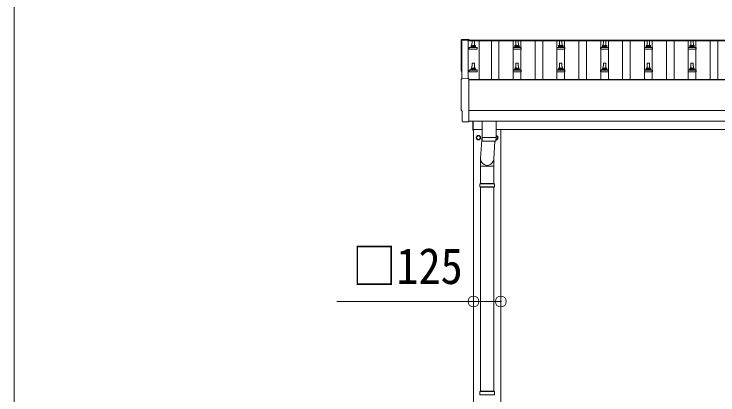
# Model space of a CAD drawing. Units: millimetres at full size, sheet at 1:50; details may follow other scales. Extents: x -14053 to 14053, y -9700 to 9700.
# Drawn here: x -14053 to -10837, y -705 to 1036 of the extents above; entities that cross this region are included whole.
import ezdxf
from ezdxf.enums import TextEntityAlignment as Align

# ---------------------------------------------------------------- set-up
doc = ezdxf.new("R2010")
doc.units = ezdxf.units.MM
doc.header["$LTSCALE"] = 50
doc.header["$PDMODE"] = 32
doc.header["$PDSIZE"] = 50
for name, color, linetype, lineweight in [('0-2_TEXT1', 4, 'Continuous', 9), ('0-5_PARTS1', 5, 'Continuous', 5), ('0-8_DIM1', 6, 'Continuous', 9), ('0-9_FRAME', 7, 'Continuous', 9), ('F-0', 7, 'Continuous', 9)]:
    doc.layers.add(name, color=color, linetype=linetype, lineweight=lineweight)
doc.styles.add('ＭＳ ゴシック', font='')
doc.styles.get('ＭＳ ゴシック').set_extended_font_data('MS Gothic')

msp = doc.modelspace()

# ---------------------------------------------------------------- linework, layer by layer
at = {"layer": '0-2_TEXT1'}
for p, q in [((-12007.54, 919.69), (-11975.97, 921.34)), ((-12006.97, 740.29), (-12006.97, 916.32)), ((-11977.97, 917.29), (-11977.97, 913.7)), ((-11977.97, 917.29), (-6577.47, 917.29)), ((-11977.97, 913.7), (-6554.97, 913.7)), ((-11975.97, 921.34), (-11975.97, 917.29)), ((-12007.54, 740.26), (-11975.97, 741.91)), ((-11975.97, 741.91), (-11975.97, 544.05)), ((-11975.97, 737.68), (-6577.47, 737.68)), ((-11975.97, 735.79), (-6554.97, 735.79)), ((-12005.36, 593.43), (-12005.96, 593.43)), ((-12005.36, 546.4), (-12005.36, 593.43)), ((-6577.47, 595.9), (-11975.97, 595.9)), ((-11995.6, 543.05), (-12002.52, 543.41)), ((-11994.86, 543.32), (-11994.19, 543.96)), ((-11994.19, 543.96), (-11975.97, 543.05)), ((-11975.97, 546.08), (-6577.47, 546.08)), ((-11975.97, 544.05), (-11975.97, 543.05)), ((-11954.97, 545.98), (-11954.97, 505.68)), ((-11954.97, 508.18), (-11914.97, 508.18)), ((-11953.97, 508.18), (-11953.97, -2346.82)), ((-6569.97, 508.18), (-11850.97, 508.18)), ((-11828.97, -2346.82), (-11828.97, 508.18)), ((-11931.47, 480.99), (-11939.97, 476.08)), ((-11939.97, 476.08), (-11939.97, 466.27)), ((-11939.97, 466.27), (-11931.47, 461.36)), ((-11922.97, 476.08), (-11931.47, 480.99)), ((-11931.47, 461.36), (-11922.97, 466.27)), ((-11922.97, 466.27), (-11922.97, 476.08)), ((-11922.87, 471.43), (-11922.97, 471.43)), ((-11922.87, 470.93), (-11922.97, 470.93)), ((-11842.66, 466.45), (-11851.12, 461.56)), ((-11850.97, 480.7), (-11842.97, 476.08)), ((-11842.97, 476.08), (-11842.97, 466.27))]:
    msp.add_line(p, q, dxfattribs=at)
for points in [[(-12006.97, 916.32), (-11977.97, 916.32), (-11977.97, 741.8)], [(-11954.97, 505.68), (-11956.97, 505.68), (-11956.97, 545.98)]]:
    msp.add_lwpolyline(points, dxfattribs=at)
for radius in [10, 8.5]:
    msp.add_circle((-11931.47, 471.18), radius, dxfattribs=at)
for centre, radius, start, end in [((-11931.47, 471.18), 8.6, 171.25399, 188.74601), ((-11931.47, 471.18), 8.6, 111.25399, 128.74601), ((-11931.47, 471.18), 8.6, 231.25399, 248.74601), ((-11931.47, 471.18), 8.6, 51.25399, 68.74601), ((-11931.47, 471.18), 8.6, 291.25399, 308.74601), ((-11931.47, 471.18), 8.6, 1.66581, 8.74601), ((-11931.47, 471.18), 8.6, 351.25399, 358.33419), ((-11851.47, 471.18), 10, 271.9511, 87.13402), ((-11851.47, 471.18), 8.5, 272.47247, 86.62771), ((-11851.47, 471.18), 8.6, 51.25399, 68.74601), ((-11851.47, 471.18), 8.6, 291.25399, 351.25399), ((-11851.47, 471.18), 8.6, 351.25399, 8.74601)]:
    msp.add_arc(centre, radius, start, end, dxfattribs=at)
for centre, major_axis, ratio, start_param, end_param in [((-12007.38, 916.69), (-3, 0), 0.99863, 4.7647489, 6.2979817), ((-16773.24, 846.27), (4763.38, 0), 0.99863, 6.2686928, 6.2979817), ((-12005.96, 777.27), (-4.41, 0), 0.99863, 6.2686928, 7.6252171), ((-12007.38, 737.26), (-3, 0), 0.99863, 4.7647489, 6.2979817), ((-16773.24, 666.83), (4763.38, 0), 0.99863, 6.2686928, 6.2979817), ((-12005.96, 597.83), (-4.41, 0), 0.99863, 6.2686928, 7.8539816), ((-12002.36, 546.41), (-2.18, -2.07), 0.9974, 5.5252311, 7.0411395), ((-11995.55, 544.05), (-0.727, -0.69), 0.9974, 0.7579542, 1.5707963)]:
    msp.add_ellipse(centre, major_axis=major_axis, ratio=ratio, start_param=start_param, end_param=end_param, dxfattribs=at)
at = {"layer": '0-5_PARTS1'}
for p, q in [((-11960.97, 890.77), (-11960.24, 914.29)), ((-11959.24, 915.27), (-11950.7, 915.27)), ((-11949.7, 914.29), (-11948.97, 890.77)), ((-11760.97, 890.77), (-11760.24, 914.29)), ((-11759.24, 915.27), (-11750.7, 915.27)), ((-11749.7, 914.29), (-11748.97, 890.77)), ((-11560.97, 890.77), (-11560.24, 914.29)), ((-11559.24, 915.27), (-11550.7, 915.27)), ((-11549.7, 914.29), (-11548.97, 890.77)), ((-11360.97, 890.77), (-11360.24, 914.29)), ((-11359.24, 915.27), (-11350.7, 915.27)), ((-11349.7, 914.29), (-11348.97, 890.77)), ((-11160.97, 890.77), (-11160.24, 914.29)), ((-11159.24, 915.27), (-11150.7, 915.27)), ((-11149.7, 914.29), (-11148.97, 890.77)), ((-10960.97, 890.77), (-10960.24, 914.29)), ((-10959.24, 915.27), (-10950.7, 915.27)), ((-10949.7, 914.29), (-10948.97, 890.77)), ((-11973.22, 875.27), (-11973.22, 882.98)), ((-11936.72, 875.27), (-11973.22, 875.27)), ((-11972.84, 883.77), (-11937.1, 883.77)), ((-11972.45, 883.96), (-11965.73, 885.58)), ((-11965.35, 885.77), (-11944.59, 885.77)), ((-11964.97, 886.56), (-11964.97, 890.77)), ((-11963.97, 890.77), (-11945.97, 890.77)), ((-11944.97, 886.56), (-11944.97, 890.77)), ((-11937.48, 883.96), (-11944.2, 885.58)), ((-11936.72, 875.27), (-11936.72, 882.98)), ((-11773.22, 875.27), (-11773.22, 882.98)), ((-11736.72, 875.27), (-11773.22, 875.27)), ((-11772.84, 883.77), (-11737.1, 883.77)), ((-11772.45, 883.96), (-11765.73, 885.58)), ((-11765.35, 885.77), (-11744.59, 885.77)), ((-11764.97, 886.56), (-11764.97, 890.77)), ((-11763.97, 890.77), (-11745.97, 890.77)), ((-11744.97, 886.56), (-11744.97, 890.77)), ((-11737.48, 883.96), (-11744.2, 885.58)), ((-11736.72, 875.27), (-11736.72, 882.98)), ((-11573.22, 875.27), (-11573.22, 882.98)), ((-11536.72, 875.27), (-11573.22, 875.27)), ((-11572.84, 883.77), (-11537.1, 883.77)), ((-11572.45, 883.96), (-11565.73, 885.58)), ((-11565.35, 885.77), (-11544.59, 885.77)), ((-11564.97, 886.56), (-11564.97, 890.77)), ((-11563.97, 890.77), (-11545.97, 890.77)), ((-11544.97, 886.56), (-11544.97, 890.77)), ((-11537.48, 883.96), (-11544.2, 885.58)), ((-11536.72, 875.27), (-11536.72, 882.98)), ((-11373.22, 875.27), (-11373.22, 882.98)), ((-11336.72, 875.27), (-11373.22, 875.27)), ((-11372.84, 883.77), (-11337.1, 883.77)), ((-11372.45, 883.96), (-11365.73, 885.58)), ((-11365.35, 885.77), (-11344.59, 885.77)), ((-11364.97, 886.56), (-11364.97, 890.77)), ((-11363.97, 890.77), (-11345.97, 890.77)), ((-11344.97, 886.56), (-11344.97, 890.77)), ((-11337.48, 883.96), (-11344.2, 885.58)), ((-11336.72, 875.27), (-11336.72, 882.98)), ((-11173.22, 875.27), (-11173.22, 882.98)), ((-11136.72, 875.27), (-11173.22, 875.27)), ((-11172.84, 883.77), (-11137.1, 883.77)), ((-11172.45, 883.96), (-11165.73, 885.58)), ((-11165.35, 885.77), (-11144.59, 885.77)), ((-11164.97, 886.56), (-11164.97, 890.77)), ((-11163.97, 890.77), (-11145.97, 890.77)), ((-11144.97, 886.56), (-11144.97, 890.77)), ((-11137.48, 883.96), (-11144.2, 885.58)), ((-11136.72, 875.27), (-11136.72, 882.98)), ((-10973.22, 875.27), (-10973.22, 882.98)), ((-10936.72, 875.27), (-10973.22, 875.27)), ((-10972.84, 883.77), (-10937.1, 883.77)), ((-10972.45, 883.96), (-10965.73, 885.58)), ((-10965.35, 885.77), (-10944.59, 885.77)), ((-10964.97, 886.56), (-10964.97, 890.77)), ((-10963.97, 890.77), (-10945.97, 890.77)), ((-10944.97, 886.56), (-10944.97, 890.77)), ((-10937.48, 883.96), (-10944.2, 885.58)), ((-10936.72, 875.27), (-10936.72, 882.98)), ((-11960.97, 787.44), (-11960.24, 810.96)), ((-11959.24, 811.94), (-11950.7, 811.94)), ((-11949.7, 810.96), (-11948.97, 787.44)), ((-11760.97, 787.44), (-11760.24, 810.96)), ((-11759.24, 811.94), (-11750.7, 811.94)), ((-11749.7, 810.96), (-11748.97, 787.44)), ((-11560.97, 787.44), (-11560.24, 810.96)), ((-11559.24, 811.94), (-11550.7, 811.94)), ((-11549.7, 810.96), (-11548.97, 787.44)), ((-11360.97, 787.44), (-11360.24, 810.96)), ((-11359.24, 811.94), (-11350.7, 811.94)), ((-11349.7, 810.96), (-11348.97, 787.44)), ((-11160.97, 787.44), (-11160.24, 810.96)), ((-11159.24, 811.94), (-11150.7, 811.94)), ((-11149.7, 810.96), (-11148.97, 787.44)), ((-10960.97, 787.44), (-10960.24, 810.96)), ((-10959.24, 811.94), (-10950.7, 811.94)), ((-10949.7, 810.96), (-10948.97, 787.44)), ((-11973.22, 771.94), (-11973.22, 779.65)), ((-11936.72, 771.94), (-11973.22, 771.94)), ((-11972.84, 780.44), (-11937.1, 780.44)), ((-11972.45, 780.62), (-11965.73, 782.25)), ((-11965.35, 782.44), (-11944.59, 782.44)), ((-11964.97, 783.22), (-11964.97, 787.44)), ((-11963.97, 787.44), (-11945.97, 787.44)), ((-11944.97, 783.22), (-11944.97, 787.44)), ((-11937.48, 780.62), (-11944.2, 782.25)), ((-11936.72, 771.94), (-11936.72, 779.65)), ((-11773.22, 771.94), (-11773.22, 779.65)), ((-11736.72, 771.94), (-11773.22, 771.94)), ((-11772.84, 780.44), (-11737.1, 780.44)), ((-11772.45, 780.62), (-11765.73, 782.25)), ((-11765.35, 782.44), (-11744.59, 782.44)), ((-11764.97, 783.22), (-11764.97, 787.44)), ((-11763.97, 787.44), (-11745.97, 787.44)), ((-11744.97, 783.22), (-11744.97, 787.44)), ((-11737.48, 780.62), (-11744.2, 782.25)), ((-11736.72, 771.94), (-11736.72, 779.65)), ((-11573.22, 771.94), (-11573.22, 779.65)), ((-11536.72, 771.94), (-11573.22, 771.94)), ((-11572.84, 780.44), (-11537.1, 780.44)), ((-11572.45, 780.62), (-11565.73, 782.25)), ((-11565.35, 782.44), (-11544.59, 782.44)), ((-11564.97, 783.22), (-11564.97, 787.44)), ((-11563.97, 787.44), (-11545.97, 787.44)), ((-11544.97, 783.22), (-11544.97, 787.44)), ((-11537.48, 780.62), (-11544.2, 782.25)), ((-11536.72, 771.94), (-11536.72, 779.65)), ((-11373.22, 771.94), (-11373.22, 779.65)), ((-11336.72, 771.94), (-11373.22, 771.94)), ((-11372.84, 780.44), (-11337.1, 780.44)), ((-11372.45, 780.62), (-11365.73, 782.25)), ((-11365.35, 782.44), (-11344.59, 782.44)), ((-11364.97, 783.22), (-11364.97, 787.44)), ((-11363.97, 787.44), (-11345.97, 787.44)), ((-11344.97, 783.22), (-11344.97, 787.44)), ((-11337.48, 780.62), (-11344.2, 782.25)), ((-11336.72, 771.94), (-11336.72, 779.65)), ((-11173.22, 771.94), (-11173.22, 779.65)), ((-11136.72, 771.94), (-11173.22, 771.94)), ((-11172.84, 780.44), (-11137.1, 780.44)), ((-11172.45, 780.62), (-11165.73, 782.25)), ((-11165.35, 782.44), (-11144.59, 782.44)), ((-11164.97, 783.22), (-11164.97, 787.44)), ((-11163.97, 787.44), (-11145.97, 787.44)), ((-11144.97, 783.22), (-11144.97, 787.44)), ((-11137.48, 780.62), (-11144.2, 782.25)), ((-11136.72, 771.94), (-11136.72, 779.65)), ((-10973.22, 771.94), (-10973.22, 779.65)), ((-10936.72, 771.94), (-10973.22, 771.94)), ((-10972.84, 780.44), (-10937.1, 780.44)), ((-10972.45, 780.62), (-10965.73, 782.25)), ((-10965.35, 782.44), (-10944.59, 782.44)), ((-10964.97, 783.22), (-10964.97, 787.44)), ((-10963.97, 787.44), (-10945.97, 787.44)), ((-10944.97, 783.22), (-10944.97, 787.44)), ((-10937.48, 780.62), (-10944.2, 782.25)), ((-10936.72, 771.94), (-10936.72, 779.65))]:
    msp.add_line(p, q, dxfattribs=at)
at = {"layer": '0-5_PARTS1', "color": 4, "lineweight": 9}
for p, q in [((-11928.47, 913.7), (-11928.47, 737.68)), ((-11872.47, 737.68), (-11872.47, 913.7)), ((-11837.47, 737.68), (-11837.47, 913.7)), ((-11772.47, 737.68), (-11772.47, 913.7)), ((-11737.47, 737.68), (-11737.47, 913.7)), ((-11672.47, 737.68), (-11672.47, 913.7)), ((-11637.47, 737.68), (-11637.47, 913.7)), ((-11572.47, 737.68), (-11572.47, 913.7)), ((-11537.47, 737.68), (-11537.47, 913.7)), ((-11472.47, 737.68), (-11472.47, 913.7)), ((-11437.47, 737.68), (-11437.47, 913.7)), ((-11372.47, 737.68), (-11372.47, 913.7)), ((-11337.47, 737.68), (-11337.47, 913.7)), ((-11272.47, 737.68), (-11272.47, 913.7)), ((-11237.47, 737.68), (-11237.47, 913.7)), ((-11172.47, 737.68), (-11172.47, 913.7)), ((-11137.47, 737.68), (-11137.47, 913.7)), ((-11072.47, 737.68), (-11072.47, 913.7)), ((-11037.47, 737.68), (-11037.47, 913.7)), ((-10972.47, 737.68), (-10972.47, 913.7)), ((-10937.47, 737.68), (-10937.47, 913.7)), ((-10872.47, 737.68), (-10872.47, 913.7)), ((-10837.47, 737.68), (-10837.47, 913.7))]:
    msp.add_line(p, q, dxfattribs=at)
at = {"layer": '0-5_PARTS1'}
for centre, radius, start, end in [((-11959.24, 914.27), 1, 90, 178.60509), ((-11950.7, 914.27), 1, 1.39491, 90), ((-11759.24, 914.27), 1, 90, 178.60509), ((-11750.7, 914.27), 1, 1.39491, 90), ((-11559.24, 914.27), 1, 90, 178.60509), ((-11550.7, 914.27), 1, 1.39491, 90), ((-11359.24, 914.27), 1, 90, 178.60509), ((-11350.7, 914.27), 1, 1.39491, 90), ((-11159.24, 914.27), 1, 90, 178.60509), ((-11150.7, 914.27), 1, 1.39491, 90), ((-10959.24, 914.27), 1, 90, 178.60509), ((-10950.7, 914.27), 1, 1.39491, 90), ((-11972.22, 882.98), 1, 103.62699, 180), ((-11965.97, 886.56), 1, 283.62699, 0), ((-11960.88, 890.14), 4.13, 90, 171.17633), ((-11963.97, 889.77), 1, 90, 180), ((-11951.64, 890.77), 4.83, 133.60282, 180), ((-11958.3, 890.77), 4.83, 0, 46.39718), ((-11949.05, 890.14), 4.13, 8.82367, 90), ((-11945.97, 889.77), 1, 0, 90), ((-11943.97, 886.56), 1, 180, 256.37301), ((-11937.72, 882.98), 1, 0, 76.37301), ((-11772.22, 882.98), 1, 103.62699, 180), ((-11765.97, 886.56), 1, 283.62699, 0), ((-11760.88, 890.14), 4.13, 90, 171.17633), ((-11763.97, 889.77), 1, 90, 180), ((-11751.64, 890.77), 4.83, 133.60282, 180), ((-11758.3, 890.77), 4.83, 0, 46.39718), ((-11749.05, 890.14), 4.13, 8.82367, 90), ((-11745.97, 889.77), 1, 0, 90), ((-11743.97, 886.56), 1, 180, 256.37301), ((-11737.72, 882.98), 1, 0, 76.37301), ((-11572.22, 882.98), 1, 103.62699, 180), ((-11565.97, 886.56), 1, 283.62699, 0), ((-11560.88, 890.14), 4.13, 90, 171.17633), ((-11563.97, 889.77), 1, 90, 180), ((-11551.64, 890.77), 4.83, 133.60282, 180), ((-11558.3, 890.77), 4.83, 0, 46.39718), ((-11549.05, 890.14), 4.13, 8.82367, 90), ((-11545.97, 889.77), 1, 0, 90), ((-11543.97, 886.56), 1, 180, 256.37301), ((-11537.72, 882.98), 1, 0, 76.37301), ((-11372.22, 882.98), 1, 103.62699, 180), ((-11365.97, 886.56), 1, 283.62699, 0), ((-11360.88, 890.14), 4.13, 90, 171.17633), ((-11363.97, 889.77), 1, 90, 180), ((-11351.64, 890.77), 4.83, 133.60282, 180), ((-11358.3, 890.77), 4.83, 0, 46.39718), ((-11349.05, 890.14), 4.13, 8.82367, 90), ((-11345.97, 889.77), 1, 0, 90), ((-11343.97, 886.56), 1, 180, 256.37301), ((-11337.72, 882.98), 1, 0, 76.37301), ((-11172.22, 882.98), 1, 103.62699, 180), ((-11165.97, 886.56), 1, 283.62699, 0), ((-11160.88, 890.14), 4.13, 90, 171.17633), ((-11163.97, 889.77), 1, 90, 180), ((-11151.64, 890.77), 4.83, 133.60282, 180), ((-11158.3, 890.77), 4.83, 0, 46.39718), ((-11149.05, 890.14), 4.13, 8.82367, 90), ((-11145.97, 889.77), 1, 0, 90), ((-11143.97, 886.56), 1, 180, 256.37301), ((-11137.72, 882.98), 1, 0, 76.37301), ((-10972.22, 882.98), 1, 103.62699, 180), ((-10965.97, 886.56), 1, 283.62699, 0), ((-10960.88, 890.14), 4.13, 90, 171.17633), ((-10963.97, 889.77), 1, 90, 180), ((-10951.64, 890.77), 4.83, 133.60282, 180), ((-10958.3, 890.77), 4.83, 0, 46.39718), ((-10949.05, 890.14), 4.13, 8.82367, 90), ((-10945.97, 889.77), 1, 0, 90), ((-10943.97, 886.56), 1, 180, 256.37301), ((-10937.72, 882.98), 1, 0, 76.37301), ((-11959.24, 810.94), 1, 90, 178.60509), ((-11950.7, 810.94), 1, 1.39491, 90), ((-11759.24, 810.94), 1, 90, 178.60509), ((-11750.7, 810.94), 1, 1.39491, 90), ((-11559.24, 810.94), 1, 90, 178.60509), ((-11550.7, 810.94), 1, 1.39491, 90), ((-11359.24, 810.94), 1, 90, 178.60509), ((-11350.7, 810.94), 1, 1.39491, 90), ((-11159.24, 810.94), 1, 90, 178.60509), ((-11150.7, 810.94), 1, 1.39491, 90), ((-10959.24, 810.94), 1, 90, 178.60509), ((-10950.7, 810.94), 1, 1.39491, 90), ((-11972.22, 779.65), 1, 103.62699, 180), ((-11965.97, 783.22), 1, 283.62699, 0), ((-11960.88, 786.8), 4.13, 90, 171.17633), ((-11963.97, 786.44), 1, 90, 180), ((-11951.64, 787.44), 4.83, 133.60282, 180), ((-11958.3, 787.44), 4.83, 0, 46.39718), ((-11949.05, 786.8), 4.13, 8.82367, 90), ((-11945.97, 786.44), 1, 0, 90), ((-11943.97, 783.22), 1, 180, 256.37301), ((-11937.72, 779.65), 1, 0, 76.37301), ((-11772.22, 779.65), 1, 103.62699, 180), ((-11765.97, 783.22), 1, 283.62699, 0), ((-11760.88, 786.8), 4.13, 90, 171.17633), ((-11763.97, 786.44), 1, 90, 180), ((-11751.64, 787.44), 4.83, 133.60282, 180), ((-11758.3, 787.44), 4.83, 0, 46.39718), ((-11749.05, 786.8), 4.13, 8.82367, 90), ((-11745.97, 786.44), 1, 0, 90), ((-11743.97, 783.22), 1, 180, 256.37301), ((-11737.72, 779.65), 1, 0, 76.37301), ((-11572.22, 779.65), 1, 103.62699, 180), ((-11565.97, 783.22), 1, 283.62699, 0), ((-11560.88, 786.8), 4.13, 90, 171.17633), ((-11563.97, 786.44), 1, 90, 180), ((-11551.64, 787.44), 4.83, 133.60282, 180), ((-11558.3, 787.44), 4.83, 0, 46.39718), ((-11549.05, 786.8), 4.13, 8.82367, 90), ((-11545.97, 786.44), 1, 0, 90), ((-11543.97, 783.22), 1, 180, 256.37301), ((-11537.72, 779.65), 1, 0, 76.37301), ((-11372.22, 779.65), 1, 103.62699, 180), ((-11365.97, 783.22), 1, 283.62699, 0), ((-11360.88, 786.8), 4.13, 90, 171.17633), ((-11363.97, 786.44), 1, 90, 180), ((-11351.64, 787.44), 4.83, 133.60282, 180), ((-11358.3, 787.44), 4.83, 0, 46.39718), ((-11349.05, 786.8), 4.13, 8.82367, 90), ((-11345.97, 786.44), 1, 0, 90), ((-11343.97, 783.22), 1, 180, 256.37301), ((-11337.72, 779.65), 1, 0, 76.37301), ((-11172.22, 779.65), 1, 103.62699, 180), ((-11165.97, 783.22), 1, 283.62699, 0), ((-11160.88, 786.8), 4.13, 90, 171.17633), ((-11163.97, 786.44), 1, 90, 180), ((-11151.64, 787.44), 4.83, 133.60282, 180), ((-11158.3, 787.44), 4.83, 0, 46.39718), ((-11149.05, 786.8), 4.13, 8.82367, 90), ((-11145.97, 786.44), 1, 0, 90), ((-11143.97, 783.22), 1, 180, 256.37301), ((-11137.72, 779.65), 1, 0, 76.37301), ((-10972.22, 779.65), 1, 103.62699, 180), ((-10965.97, 783.22), 1, 283.62699, 0), ((-10960.88, 786.8), 4.13, 90, 171.17633), ((-10963.97, 786.44), 1, 90, 180), ((-10951.64, 787.44), 4.83, 133.60282, 180), ((-10958.3, 787.44), 4.83, 0, 46.39718), ((-10949.05, 786.8), 4.13, 8.82367, 90), ((-10945.97, 786.44), 1, 0, 90), ((-10943.97, 783.22), 1, 180, 256.37301), ((-10937.72, 779.65), 1, 0, 76.37301)]:
    msp.add_arc(centre, radius, start, end, dxfattribs=at)
at = {"layer": '0-8_DIM1'}
for p in [(-11828.97, -277.75), (-11953.97, -277.75)]:
    msp.add_line(p, (-12578.54, -277.75), dxfattribs=at)
for p in [(-11953.97, -277.75), (-11828.97, -277.75)]:
    msp.add_point(p, dxfattribs=at)
at = {"layer": '0-9_FRAME'}
for p, q in [((-11914.97, 546.08), (-11914.97, 473.02)), ((-11850.97, 546.08), (-11850.97, 473.02)), ((-11914.97, 482.6), (-11921.53, 376.13)), ((-11914.77, 459.04), (-11915, 472.02)), ((-11910.49, 472.74), (-11910.48, 471.74)), ((-11856.51, 455.75), (-11861.41, 376.13)), ((-11855.44, 472.74), (-11855.46, 471.74)), ((-11850.94, 472.02), (-11851.17, 459.04)), ((-11921.62, 341.47), (-11921.62, 376.13)), ((-11861.32, 341.47), (-11861.32, 376.13)), ((-11921.62, 341.47), (-11891.47, 341.47)), ((-11921.47, 341.47), (-11921.47, 262.18)), ((-11861.32, 341.47), (-11891.47, 341.47)), ((-11861.47, 341.47), (-11861.47, 262.18)), ((-11858.47, 260.18), (-11924.47, 260.18)), ((-11923.47, 262.18), (-11923.47, 260.18)), ((-11859.47, 262.18), (-11923.47, 262.18)), ((-11859.47, 262.18), (-11859.47, 260.18)), ((-11858.47, 246.18), (-11924.47, 246.18)), ((-11923.47, 244.18), (-11923.47, 246.18)), ((-11859.47, 244.18), (-11923.47, 244.18)), ((-11921.47, 244.18), (-11921.47, -687.82)), ((-11861.47, 244.18), (-11861.47, -687.82)), ((-11859.47, 244.18), (-11859.47, 246.18)), ((-11858.47, -689.82), (-11924.47, -689.82)), ((-11858.47, -703.82), (-11924.47, -703.82)), ((-11923.47, -687.82), (-11923.47, -689.82)), ((-11859.47, -687.82), (-11923.47, -687.82)), ((-11923.47, -705.82), (-11923.47, -703.82)), ((-11859.47, -687.82), (-11859.47, -689.82)), ((-11859.47, -705.82), (-11859.47, -703.82))]:
    msp.add_line(p, q, dxfattribs=at)
for centre, radius, start, end in [((-11882.97, 952.76), 480.8, 266.18381, 273.81619), ((-11882.97, 951.76), 480.8, 266.18381, 273.81619), ((-11911.35, 459.28), 3.43, 183.91307, 262.91645), ((-11882.98, 974.74), 519.67, 266.82357, 273.17802), ((-11854.59, 459.28), 3.43, 277.00994, 356.09787), ((-11875.72, 253.18), 49.25, 171.82876, 180.00002), ((-11907.22, 253.18), 49.25, 359.99998, 8.17124), ((-11875.72, 253.18), 49.25, 180.00002, 188.17127), ((-11907.22, 253.18), 49.25, 351.82873, 359.99998), ((-11875.72, -696.82), 49.25, 171.82876, 180.00002), ((-11875.72, -696.82), 49.25, 180.00002, 188.17127), ((-11907.22, -696.82), 49.25, 359.99998, 8.17124), ((-11907.22, -696.82), 49.25, 351.82873, 359.99998)]:
    msp.add_arc(centre, radius, start, end, dxfattribs=at)
msp.add_ellipse((-11891.47, 376.13), major_axis=(0, -31.56), ratio=0.952301, start_param=4.712389, end_param=7.9831455, dxfattribs=at)
at = {"layer": 'F-0', "color": 5, "lineweight": 5}
msp.add_line((-14053.43, 9700), (-14053.43, -9700), dxfattribs=at)

# ---------------------------------------------------------------- texts
at = {"layer": '0-8_DIM1', "color": 7, "style": 'ＭＳ ゴシック', "width": 0.9}
msp.add_text('□125', height=165, dxfattribs=at).set_placement((-12508.8, -247.4), align=Align.BOTTOM_LEFT)

doc.saveas('drawing.dxf')
